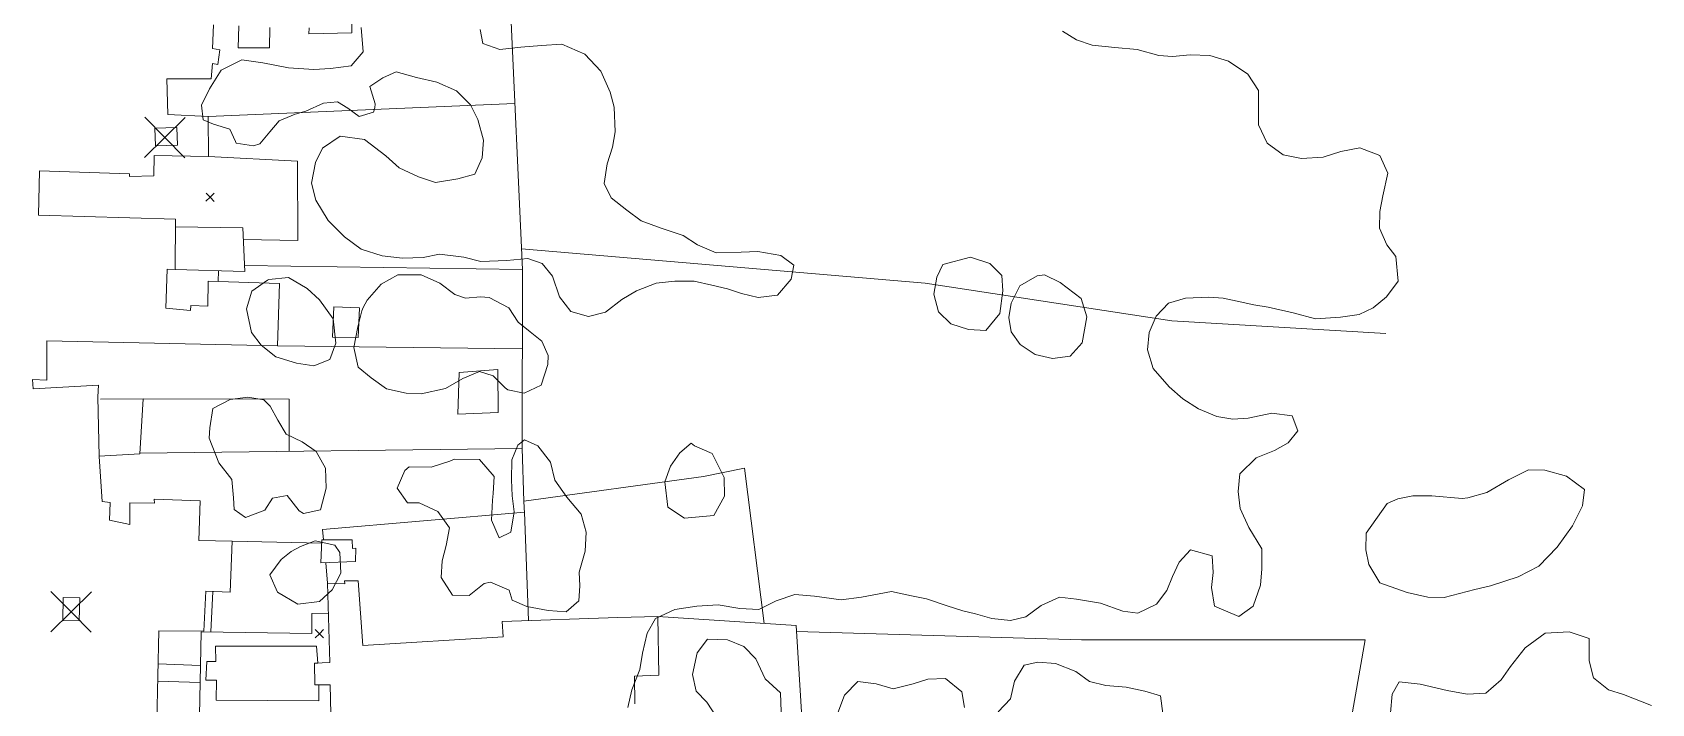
# Model space of a CAD drawing. Header units: metres. Extents: x 4652992 to 4879070, y 2074171 to 2309877.
# Drawn here: x 4654237.1 to 4654350.4, y 2309013.5 to 2309060.4 of the extents above; entities that cross this region are included whole.
import ezdxf

# ---------------------------------------------------------------- set-up
doc = ezdxf.new("R2010")
doc.units = ezdxf.units.M
doc.header["$MEASUREMENT"] = 0
doc.linetypes.add('DGN Style 2', pattern=[66.27138, 39.762828, -26.508552])
for name, color, linetype, lineweight in [('Level 16', 2, 'Continuous', 0), ('Level 27', 30, 'Continuous', 0), ('Level 30', 5, 'Continuous', 0), ('Level 31', 38, 'Continuous', 0), ('Level 35', 4, 'Continuous', 0), ('Level 37', 3, 'Continuous', 0), ('Level 39', 9, 'Continuous', 0), ('Level 40', 1, 'Continuous', 0), ('Level 54', 30, 'DGN Style 2', 0), ('Level 62', 4, 'Continuous', 0), ('Level 63', 3, 'Continuous', 0)]:
    doc.layers.add(name, color=color, linetype=linetype, lineweight=lineweight)

# ---------------------------------------------------------------- blocks, each defined once
blk = doc.blocks.new('COTA_7')
at = {"layer": 'Level 63', "ltscale": 0.2}
for p, q in [((-1.408452, 1.419462, 0.000245), (5e-06, -6e-05, 0.000245)), ((1.419527, 1.408397, 0.000245), (5e-06, -6e-05, 0.000245)), ((5e-06, -6e-05, 0.000245), (-1.419517, -1.408517, 0.000245)), ((5e-06, -6e-05, 0.000245), (1.408462, -1.419582, 0.000245))]:
    blk.add_line(p, q, dxfattribs=at)
blk = doc.blocks.new('COTA_10')
at = {"layer": 'Level 39'}
for p, q in [((-1.408444, 1.419518, 3.9e-05), (1.3e-05, -4e-06, 3.9e-05)), ((1.419535, 1.408453, 3.9e-05), (1.3e-05, -4e-06, 3.9e-05)), ((1.3e-05, -4e-06, 3.9e-05), (-1.419509, -1.408461, 3.9e-05)), ((1.3e-05, -4e-06, 3.9e-05), (1.40847, -1.419526, 3.9e-05))]:
    blk.add_line(p, q, dxfattribs=at)
blk = doc.blocks.new('COTA_5')
at = {"layer": 'Level 63', "ltscale": 0.2}
for p, q in [((-0.000225, 0.00018, -9e-05), (-1.419747, -1.408277, -9e-05)), ((-1.408682, 1.419702, -9e-05), (-0.000225, 0.00018, -9e-05)), ((1.419297, 1.408637, -9e-05), (-0.000225, 0.00018, -9e-05)), ((-0.000225, 0.00018, -9e-05), (1.408232, -1.419342, -9e-05))]:
    blk.add_line(p, q, dxfattribs=at)

msp = doc.modelspace()

# ---------------------------------------------------------------- linework, layer by layer
at = {"layer": 'Level 16', "elevation": 1318.802693, "flags": 128}
msp.add_lwpolyline([(4654257.137517, 2309014.794589), (4654257.129831, 2309013.663954), (4654249.963187, 2309013.700016), (4654249.981858, 2309015.10107), (4654249.236942, 2309015.116841), (4654249.306343, 2309016.404757), (4654249.934625, 2309016.420702), (4654249.905277, 2309017.477546), (4654256.981593, 2309017.495064), (4654257.059485, 2309016.305247), (4654256.829663, 2309016.296264), (4654256.854953, 2309014.794502)], close=True, dxfattribs=at)
at = {"layer": 'Level 27'}
msp.add_polyline3d([(4654248.784209, 2309012.627125, 1318.883943), (4654248.906269, 2309018.49564, 1318.846443), (4654256.653853, 2309018.383382, 1318.846443), (4654256.643449, 2309019.777041, 1318.846443), (4654257.809382, 2309019.809556, 1318.846443)], dxfattribs=at)
at = {"layer": 'Level 30', "color": 1}
for points in [[(4654259.483787, 2309063.031294, 1316.730818), (4654259.459826, 2309060.39711, 1316.849568), (4654256.437871, 2309060.342491, 1316.712068), (4654256.458103, 2309060.750556, 1316.699568)], [(4654249.765653, 2309060.958756, 1317.293318), (4654249.695044, 2309059.310545, 1317.293318), (4654250.209994, 2309059.207303, 1317.324568), (4654250.077742, 2309058.193242, 1317.262068), (4654249.69303, 2309058.261781, 1317.262068), (4654249.611431, 2309057.195744, 1317.452693), (4654246.496032, 2309057.189978, 1317.352693), (4654246.56689, 2309054.679592, 1318.115193), (4654249.405177, 2309054.55265, 1316.283943), (4654249.41013, 2309051.741022, 1316.265193), (4654245.609122, 2309051.813292, 1317.408943), (4654245.600719, 2309050.389239, 1317.146443), (4654243.895653, 2309050.342461, 1317.071443), (4654243.896277, 2309050.534269, 1317.071443), (4654237.590097, 2309050.744526, 1317.083943), (4654237.518849, 2309047.647567, 1317.246443), (4654247.116066, 2309047.364386, 1317.446443), (4654247.087626, 2309043.833262, 1318.171443), (4654246.527866, 2309043.856962, 1317.783943), (4654246.428767, 2309041.136289, 1317.880818), (4654248.162707, 2309040.977948, 1317.690193), (4654248.184515, 2309041.329185, 1317.687068), (4654249.368684, 2309041.267811, 1318.118318), (4654249.387953, 2309043.022645, 1318.124568), (4654254.390471, 2309042.870478, 1318.505818), (4654254.247531, 2309038.508761, 1318.462068), (4654238.1169, 2309038.86316, 1317.849568), (4654238.117281, 2309036.099102, 1317.768318), (4654237.097124, 2309036.152891, 1317.849568), (4654237.143805, 2309035.486129, 1317.880818), (4654241.712648, 2309035.74134, 1318.005818), (4654241.675279, 2309034.942025, 1319.080818), (4654241.778144, 2309030.760396, 1318.149568), (4654241.969881, 2309027.613373, 1318.005818), (4654242.530526, 2309027.534624, 1318.005818), (4654242.4942, 2309026.303277, 1317.493318), (4654243.906795, 2309026.000617, 1317.743318), (4654243.921516, 2309027.509716, 1317.843318), (4654245.6304, 2309027.498561, 1318.624568), (4654245.621898, 2309027.772479, 1318.624568), (4654248.844031, 2309027.669495, 1318.893318), (4654248.74195, 2309024.888636, 1320.962068), (4654251.072397, 2309024.839997, 1320.830818), (4654250.946349, 2309021.261553, 1320.812068), (4654249.23861, 2309021.340489, 1321.024568), (4654249.088757, 2309018.529015, 1321.124568), (4654245.935083, 2309018.56313, 1323.830818), (4654245.801275, 2309012.219636, 1323.905818)], [(4654253.715488, 2309060.773646, 1316.480818), (4654253.680526, 2309059.351498, 1316.480818), (4654251.498814, 2309059.350826, 1316.505818), (4654251.533251, 2309060.896804, 1316.580818)], [(4654258.014961, 2309011.730964, 1320.255818), (4654257.936596, 2309014.794834, 1320.674568), (4654256.854953, 2309014.794502, 1320.680818), (4654256.829663, 2309016.296264, 1320.674568), (4654257.906812, 2309016.338366, 1320.680818), (4654257.750474, 2309021.908287, 1319.937068), (4654258.957157, 2309021.854718, 1319.818318), (4654258.947764, 2309022.060773, 1319.818318), (4654259.890065, 2309022.050044, 1319.755818), (4654260.225823, 2309017.543685, 1319.830818), (4654270.037485, 2309018.133414, 1321.693318), (4654269.959427, 2309019.213018, 1321.693318), (4654278.071847, 2309019.497735, 1321.568318), (4654278.071847, 2309019.497735, 1319.062068), (4654280.868228, 2309019.554775, 1317.124568), (4654280.941802, 2309015.457453, 1317.215193), (4654279.218277, 2309015.388087, 1318.324568), (4654279.245718, 2309013.450302, 1321.377693)]]:
    msp.add_polyline3d(points, dxfattribs=at)
for points in [[(4654247.244372, 2309052.554173, 1316.237844), (4654245.706272, 2309052.496397, 1316.275344), (4654245.659995, 2309053.728395, 1317.619094), (4654247.198095, 2309053.78617, 1316.594094)], [(4654239.225922, 2309019.2766, 1321.621443), (4654239.259695, 2309020.88951, 1321.527693), (4654240.407732, 2309020.865471, 1321.530818), (4654240.373705, 2309019.252567, 1321.624568)]]:
    msp.add_3dface(points, dxfattribs=at)
at = {"layer": 'Level 31'}
for points in [[(4654241.86102, 2309034.774868, 1318.4), (4654244.85788, 2309034.789988, 1318.4), (4654244.609222, 2309030.952273, 1318.45), (4654241.777338, 2309030.793193, 1318.156872)], [(4654259.700139, 2309023.424682, 1319.671443), (4654257.286112, 2309023.312383, 1319.733943), (4654257.340854, 2309024.938547, 1319.733943), (4654259.468458, 2309024.93458, 1319.658943), (4654259.486864, 2309024.330103, 1319.621443), (4654259.724164, 2309024.347669, 1319.621443), (4654259.700139, 2309023.424682, 1319.671443)]]:
    msp.add_polyline3d(points, dxfattribs=at)
for points in [[(4654258.089775, 2309039.119121, 1318.652693), (4654258.181731, 2309041.22761, 1318.708943), (4654259.977261, 2309041.157732, 1318.677693), (4654259.89102, 2309039.075306, 1318.565193)], [(4654269.68545, 2309033.830269, 1318.084375), (4654269.66522, 2309036.837288, 1318.08125), (4654266.965335, 2309036.634358, 1318.08125), (4654266.875081, 2309033.719342, 1318.259375)]]:
    msp.add_3dface(points, dxfattribs=at)
at = {"layer": 'Level 35'}
for p, q in [((4654250.10041, 2309043.000973, 1318.178866), (4654250.122831, 2309043.755945, 1318.1442)), ((4654251.072397, 2309024.839997, 1320.574568), (4654257.332991, 2309024.70495, 1320.574568)), ((4654257.750474, 2309021.908287, 1319.624568), (4654257.632797, 2309023.328511, 1319.624568))]:
    msp.add_line(p, q, dxfattribs=at)
at = {"layer": 'Level 35', "extrusion": (-0.0458101182151257, -0.008312966490988, 0.9989155758407394), "elevation": -231089.465683, "flags": 128}
msp.add_lwpolyline([(-1440916.461552, 4986381.053063), (-1440914.621191, 4986391.111822), (-1440911.030951, 4986390.44062)], dxfattribs=at)
at = {"layer": 'Level 35', "extrusion": (0.0881596182934716, 0.0147131136192111, 0.9959976937673989), "elevation": 445601.570054, "flags": 128}
msp.add_lwpolyline([(1511353.523437, -4950880.756964), (1511364.472843, -4950881.176526), (1511364.356724, -4950878.239592)], dxfattribs=at)
at = {"layer": 'Level 35'}
for points in [[(4654247.087626, 2309043.833262, 1318.171443), (4654251.961777, 2309043.709102, 1318.127693), (4654251.828635, 2309046.749729, 1317.415193), (4654247.111754, 2309046.828948, 1317.556378)], [(4654257.457734, 2309024.938329, 1319.568318), (4654257.396579, 2309025.660576, 1319.543318), (4654271.523341, 2309026.872169, 1318.293318), (4654271.811734, 2309019.278027, 1318.255818)], [(4654280.868228, 2309019.554775, 1315.587068), (4654290.548766, 2309018.939963, 1313.199568), (4654291.081001, 2309010.234018, 1312.574568), (4654289.241938, 2309010.193342, 1312.574568)]]:
    msp.add_polyline3d(points, dxfattribs=at)
at = {"layer": 'Level 37'}
for p, q in [((4654249.405176, 2309054.552649, 1316.768319), (4654270.861995, 2309055.452373, 1316.369094)), ((4654254.247531, 2309038.50876, 1317.949568), (4654271.377837, 2309038.299241, 1317.691862))]:
    msp.add_line(p, q, dxfattribs=at)
at = {"layer": 'Level 37', "extrusion": (0.0599271605757985, 0.0423694436660433, 0.9973031463245028), "elevation": 378063.45126, "flags": 128}
msp.add_lwpolyline([(-801484.197357, -5119433.197816), (-801490.846814, -5119442.054327), (-801506.736875, -5119431.835276)], dxfattribs=at)
at = {"layer": 'Level 37', "extrusion": (0.028703286915953, 0.0378259234174256, 0.9988720242542783), "elevation": 222250.598156, "flags": 128}
msp.add_lwpolyline([(-2311864.371517, -4647553.883865), (-2311856.813216, -4647563.887348), (-2311841.15245, -4647552.348426)], dxfattribs=at)
at = {"layer": 'Level 37', "extrusion": (0.0275365942127536, 0.0009493576781396, 0.9996203452807275), "elevation": 131672.090394, "flags": 128}
msp.add_lwpolyline([(2147290.180865, -4729234.698453), (2147293.862288, -4729234.698453), (2147294.470052, -4729207.938471)], dxfattribs=at)
at = {"layer": 'Level 37', "extrusion": (0.2882281014317312, 0.011075161989922, 0.9574977296745705), "elevation": 1368326.39767, "flags": 128}
msp.add_lwpolyline([(2128617.684723, -4537691.918035), (2128616.447646, -4537678.743755), (2128615.592674, -4537678.743755)], dxfattribs=at)
at = {"layer": 'Level 37'}
for points in [[(4654271.321143, 2309045.285545, 1316.773432), (4654299.578975, 2309042.893878, 1307.923432), (4654316.835865, 2309040.255551, 1300.623432), (4654331.81228, 2309039.376072, 1296.698432)], [(4654290.574186, 2309018.524162, 1313.169718), (4654310.509693, 2309017.943021, 1304.594718), (4654330.348624, 2309017.939738, 1297.269718), (4654328.942489, 2309009.835024, 1297.612068)]]:
    msp.add_polyline3d(points, dxfattribs=at)
at = {"layer": 'Level 40', "color": 3}
for points in [[(4654268.419394, 2309060.639348, 1317.002043), (4654268.620683, 2309059.651476, 1317.414543), (4654269.810854, 2309059.229931, 1318.139543), (4654271.268282, 2309059.390279, 1318.377043), (4654272.719879, 2309059.524087, 1318.727043), (4654274.133183, 2309059.610518, 1318.789543), (4654275.761952, 2309058.900555, 1318.839543), (4654276.868787, 2309057.718803, 1318.827043), (4654277.521132, 2309056.245333, 1318.652043), (4654277.796493, 2309055.213814, 1318.589543), (4654277.887813, 2309053.471437, 1318.414543), (4654277.681251, 2309052.404162, 1317.989543), (4654277.312372, 2309051.232703, 1317.514543), (4654277.094948, 2309049.862091, 1316.977043), (4654277.600868, 2309048.864571, 1316.727043), (4654278.691932, 2309047.991858, 1316.539543), (4654279.699779, 2309047.248111, 1315.864543), (4654281.091361, 2309046.727869, 1314.702043), (4654282.62777, 2309046.232193, 1313.814543), (4654283.626474, 2309045.573767, 1313.164543), (4654284.953128, 2309045.01185, 1312.614543), (4654286.691866, 2309045.056393, 1312.139543), (4654287.847977, 2309045.114528, 1311.952043), (4654289.457659, 2309044.825464, 1311.864543), (4654290.370632, 2309044.157606, 1311.914543), (4654290.18156, 2309043.169949, 1312.064543), (4654289.235883, 2309042.038622, 1312.264543), (4654287.89082, 2309041.882004, 1312.427043), (4654286.724767, 2309042.159448, 1312.564543), (4654285.736006, 2309042.482295, 1312.764543), (4654284.649853, 2309042.742632, 1313.002043), (4654283.403899, 2309043.037183, 1313.402043), (4654282.061352, 2309043.018964, 1314.202043), (4654280.748753, 2309042.883183, 1314.714543), (4654279.37534, 2309042.343611, 1315.152043), (4654278.353994, 2309041.756447, 1315.689543), (4654277.209423, 2309040.862216, 1316.302043), (4654276.000843, 2309040.565227, 1316.714543), (4654274.766549, 2309040.912856, 1316.989543), (4654273.988462, 2309041.94086, 1317.252043), (4654273.495919, 2309043.380116, 1317.439543), (4654272.768583, 2309044.258316, 1317.502043), (4654271.759018, 2309044.613405, 1317.564543), (4654270.307421, 2309044.479597, 1317.552043), (4654268.477122, 2309044.399083, 1317.589543), (4654267.290265, 2309044.708769, 1317.602043), (4654265.577362, 2309044.908782, 1317.802043), (4654264.439539, 2309044.680007, 1318.177043), (4654263.005431, 2309044.625816, 1318.389543), (4654261.564695, 2309044.795346, 1318.427043), (4654260.108187, 2309045.273914, 1318.364543), (4654258.931393, 2309046.137195, 1318.177043), (4654257.786264, 2309047.271572, 1317.939543), (4654256.929993, 2309048.70534, 1317.577043), (4654256.630514, 2309049.88096, 1317.377043), (4654256.918694, 2309051.319785, 1317.352043), (4654257.391593, 2309052.330036, 1317.377043), (4654258.63687, 2309053.174919, 1317.327043), (4654260.343943, 2309052.948366, 1317.139543), (4654261.820336, 2309051.798639, 1317.102043), (4654262.751597, 2309050.96014, 1317.002043), (4654264.119859, 2309050.333741, 1316.877043), (4654265.31586, 2309049.938735, 1316.839543), (4654266.876508, 2309050.188132, 1316.889543), (4654268.064284, 2309050.517363, 1317.352043), (4654268.566332, 2309051.66031, 1317.552043), (4654268.668875, 2309052.888794, 1317.552043), (4654268.262063, 2309054.337481, 1317.514543), (4654267.761972, 2309055.36154, 1317.489543), (4654266.77996, 2309056.349843, 1317.527043), (4654265.405868, 2309056.949704, 1317.627043), (4654263.973478, 2309057.284171, 1317.789543), (4654262.552747, 2309057.671717, 1317.764543), (4654261.625479, 2309057.258923, 1317.752043), (4654260.710668, 2309056.64895, 1317.439543), (4654261.084218, 2309055.429684, 1317.352043), (4654261.052553, 2309055.158588, 1317.364543), (4654260.95596, 2309054.845819, 1317.352043), (4654259.97211, 2309054.556289, 1317.327043), (4654259.180646, 2309055.142557, 1317.277043), (4654258.439934, 2309055.579022, 1317.227043), (4654257.470259, 2309055.48097, 1317.239543), (4654256.230014, 2309054.912885, 1317.252043), (4654255.488383, 2309054.710434, 1317.264543), (4654254.357188, 2309054.257939, 1317.277043), (4654253.712029, 2309053.479082, 1317.227043), (4654253.022746, 2309052.626309, 1317.264543), (4654252.576601, 2309052.499531, 1317.289543), (4654251.360595, 2309052.676519, 1317.327043), (4654251.304013, 2309052.799784, 1317.339543), (4654250.907942, 2309053.662634, 1317.277043), (4654249.759379, 2309054.019696, 1317.139543), (4654249.042784, 2309054.312059, 1317.102043), (4654248.933056, 2309055.335902, 1317.177043), (4654249.494201, 2309056.493985, 1317.227043), (4654250.309226, 2309057.792223, 1317.289543), (4654251.750082, 2309058.511868, 1317.277043), (4654253.211622, 2309058.310097, 1317.339543), (4654255.028544, 2309057.948875, 1317.502043), (4654256.7914, 2309057.849317, 1317.652043), (4654257.947511, 2309057.907452, 1317.839543), (4654259.410768, 2309058.094338, 1318.014543), (4654260.241565, 2309059.083537, 1318.377043), (4654260.111952, 2309060.778538, 1318.639543)], [(4654278.755624, 2309013.186254, 1318.91947), (4654279.033151, 2309014.437016, 1318.50697), (4654279.5989, 2309015.849212, 1318.18197), (4654279.799256, 2309017.004962, 1317.98197), (4654280.106307, 2309018.388784, 1317.59447), (4654280.702397, 2309019.432152, 1317.11947), (4654282.048619, 2309020.064474, 1316.58197), (4654283.585837, 2309020.29366, 1316.10697), (4654285.093531, 2309020.389786, 1315.75697), (4654286.604789, 2309020.122803, 1315.34447), (4654287.93727, 2309020.061236, 1315.00697), (4654289.137803, 2309020.668923, 1314.70697), (4654290.442691, 2309021.114961, 1314.24447), (4654291.816914, 2309020.988733, 1313.90697), (4654293.693973, 2309020.727252, 1313.41947), (4654295.112278, 2309020.926087, 1313.03197), (4654297.217286, 2309021.312751, 1312.46947), (4654298.609632, 2309021.015416, 1312.13197), (4654299.653891, 2309020.792414, 1311.78197), (4654301.117911, 2309020.312536, 1311.19447), (4654302.192102, 2309019.97165, 1310.75697), (4654303.096577, 2309019.750627, 1309.88197), (4654304.230225, 2309019.424918, 1309.10697), (4654305.544991, 2309019.283515, 1308.48197), (4654306.609305, 2309019.530071, 1308.05697), (4654307.684611, 2309020.331738, 1307.44447), (4654308.965472, 2309020.922271, 1306.59447), (4654310.16723, 2309020.777128, 1306.23197), (4654311.845049, 2309020.502449, 1305.68197), (4654313.404362, 2309019.946474, 1305.44447), (4654314.43956, 2309019.809027, 1305.01947), (4654315.753101, 2309020.420454, 1304.66947), (4654316.47126, 2309021.382009, 1304.34447), (4654316.883075, 2309022.353237, 1303.99447), (4654317.333476, 2309023.371972, 1303.58197), (4654318.141024, 2309024.230818, 1302.99447), (4654319.643629, 2309023.798446, 1302.61947), (4654319.722841, 2309022.63874, 1302.76947), (4654319.605561, 2309021.604613, 1302.94447), (4654319.815905, 2309020.27754, 1303.23197), (4654321.506349, 2309019.554197, 1303.28197), (4654322.51039, 2309020.287464, 1302.88197), (4654323.034397, 2309021.76432, 1302.11947), (4654323.11584, 2309022.889718, 1301.68197), (4654323.122452, 2309024.309826, 1301.48197), (4654322.215935, 2309025.785567, 1301.48197), (4654321.613015, 2309027.112857, 1301.40697), (4654321.45938, 2309028.316328, 1301.25697), (4654321.591218, 2309029.542456, 1301.15697), (4654322.737383, 2309030.663467, 1300.95697), (4654324.000529, 2309031.174164, 1300.86947), (4654324.963236, 2309031.721148, 1300.81947), (4654325.651871, 2309032.549643, 1300.89447), (4654325.242695, 2309033.612575, 1301.29447), (4654323.82673, 2309033.803462, 1301.71947), (4654322.173756, 2309033.431758, 1302.23197), (4654321.097224, 2309033.382922, 1302.48197), (4654319.987604, 2309033.564135, 1302.64447), (4654318.701954, 2309034.089542, 1302.71947), (4654317.597421, 2309034.799254, 1302.71947), (4654316.635422, 2309035.645766, 1302.71947), (4654315.515107, 2309036.916308, 1302.68197), (4654315.132299, 2309038.224466, 1302.63197), (4654315.231456, 2309039.4297, 1302.48197), (4654315.738156, 2309040.575776, 1302.16947), (4654316.58429, 2309041.482128, 1301.91947), (4654317.785231, 2309041.838872, 1301.59447), (4654319.426805, 2309041.906409, 1301.18197), (4654320.42026, 2309041.833621, 1300.95697), (4654321.410967, 2309041.622056, 1300.70697), (4654322.56233, 2309041.376183, 1300.41947), (4654323.564847, 2309041.217841, 1300.08197), (4654325.32615, 2309040.813842, 1299.55697), (4654326.888212, 2309040.396646, 1299.55697), (4654328.621922, 2309040.500252, 1299.55697), (4654329.927219, 2309040.695346, 1299.60697), (4654330.925763, 2309041.151058, 1299.73197), (4654331.855381, 2309041.928091, 1299.85697), (4654332.66252, 2309043.037881, 1300.39447), (4654332.508069, 2309044.74324, 1300.98197), (4654331.879189, 2309045.57436, 1301.18197), (4654331.353849, 2309046.745718, 1301.31947), (4654331.387645, 2309047.909164, 1301.39447), (4654331.602967, 2309049.005972, 1301.39447), (4654331.951352, 2309050.576078, 1300.96947), (4654331.384269, 2309051.812096, 1300.51947), (4654329.991516, 2309052.360374, 1299.99447), (4654328.641729, 2309052.091162, 1299.63197), (4654327.408107, 2309051.713525, 1299.55697), (4654325.900413, 2309051.617398, 1299.48197), (4654324.609266, 2309051.865249, 1299.41947), (4654323.501577, 2309052.687128, 1299.38197), (4654322.886848, 2309053.961193, 1299.36947), (4654322.897024, 2309055.018191, 1299.44447), (4654322.885922, 2309056.358463, 1299.64447), (4654322.134564, 2309057.522341, 1299.86947), (4654320.791798, 2309058.422293, 1300.04447), (4654319.476623, 2309058.81464, 1300.28197), (4654318.111462, 2309058.855313, 1300.56947), (4654316.883337, 2309058.755231, 1300.91947), (4654315.916657, 2309058.822301, 1301.26947), (4654314.408147, 2309059.228062, 1301.61947), (4654312.840588, 2309059.367703, 1302.18197), (4654311.252158, 2309059.539674, 1302.56947), (4654310.157096, 2309059.912889, 1302.81947), (4654309.168728, 2309060.514176, 1303.03197)], [(4654302.731758, 2309044.699717, 1308.870793), (4654304.087434, 2309044.271147, 1308.883293), (4654304.932433, 2309043.424499, 1308.970793), (4654305.003046, 2309042.3549, 1309.170793), (4654304.790981, 2309040.762981, 1309.283293), (4654303.805945, 2309039.586061, 1309.283293), (4654302.59312, 2309039.651091, 1309.270793), (4654301.370611, 2309040.051193, 1309.220793), (4654300.493127, 2309040.877036, 1309.145793), (4654300.179586, 2309042.109569, 1308.983293), (4654300.389632, 2309043.313418, 1308.845793), (4654300.807497, 2309044.195338, 1308.770793), (4654302.731758, 2309044.699717, 1308.870793)], [(4654255.020749, 2309043.277619, 1319.989543), (4654256.332687, 2309042.506005, 1319.939543), (4654257.17631, 2309041.725339, 1319.789543), (4654258.147063, 2309040.399021, 1319.577043), (4654258.322159, 2309038.697005, 1319.489543), (4654257.907531, 2309037.557655, 1319.389543), (4654256.79505, 2309037.113236, 1319.352043), (4654255.5726, 2309037.292667, 1319.339543), (4654254.133894, 2309037.736628, 1319.452043), (4654253.106858, 2309038.556499, 1319.539543), (4654252.422846, 2309039.43949, 1319.627043), (4654252.073377, 2309041.096912, 1319.652043), (4654252.452763, 2309042.32566, 1319.664543), (4654253.555282, 2309043.099669, 1319.664543), (4654253.645329, 2309043.134998, 1319.652043), (4654255.020749, 2309043.277619, 1319.989543)], [(4654261.503705, 2309042.819708, 1321.602043), (4654262.661948, 2309043.472652, 1321.102043), (4654264.308429, 2309043.475469, 1320.727043), (4654265.608005, 2309042.897516, 1320.427043), (4654266.666964, 2309042.098111, 1319.802043), (4654267.403939, 2309041.831431, 1319.489543), (4654268.442054, 2309041.936997, 1319.064543), (4654269.06186, 2309041.88638, 1318.927043), (4654270.437642, 2309041.155696, 1318.489543), (4654271.098772, 2309040.168442, 1318.364543), (4654271.933354, 2309039.471574, 1318.352043), (4654272.753176, 2309038.832437, 1318.327043), (4654273.193249, 2309037.837857, 1318.352043), (4654273.160768, 2309037.189879, 1318.402043), (4654272.709418, 2309035.758207, 1318.552043), (4654271.515931, 2309035.194661, 1318.652043), (4654270.357326, 2309035.415021, 1318.677043), (4654270.170592, 2309035.564089, 1318.677043), (4654269.33841, 2309036.396886, 1318.839543), (4654268.39182, 2309036.708371, 1319.164543), (4654267.215495, 2309036.223022, 1319.889543), (4654265.993406, 2309035.529148, 1320.589543), (4654264.293043, 2309035.155811, 1320.902043), (4654263.257327, 2309035.186174, 1320.902043), (4654261.868625, 2309035.483005, 1320.902043), (4654260.803945, 2309036.256345, 1320.914543), (4654259.902198, 2309037.022147, 1320.914543), (4654259.600333, 2309038.39651, 1320.839543), (4654259.86255, 2309039.841321, 1320.689543), (4654260.16093, 2309040.950943, 1320.664543), (4654260.238615, 2309041.179933, 1320.664543), (4654260.515955, 2309041.693708, 1320.664543), (4654261.503705, 2309042.819708, 1321.602043)], [(4654309.009349, 2309042.941425, 1307.595793), (4654310.490924, 2309041.819938, 1307.520793), (4654310.878514, 2309040.543824, 1307.495793), (4654310.560519, 2309038.724801, 1307.545793), (4654309.708046, 2309037.769291, 1307.658293), (4654308.475043, 2309037.616635, 1307.733293), (4654307.255762, 2309037.905047, 1307.733293), (4654306.210003, 2309038.600363, 1307.733293), (4654305.595625, 2309039.480959, 1307.720793), (4654305.427557, 2309040.488142, 1307.695793), (4654305.590792, 2309041.479998, 1307.645793), (4654306.19711, 2309042.710131, 1307.595793), (4654307.408123, 2309043.39474, 1307.520793), (4654307.928482, 2309043.477747, 1307.558293), (4654309.009349, 2309042.941425, 1307.595793)], [(4654249.731831, 2309034.129448, 1321.370793), (4654250.933055, 2309034.743068, 1321.220793), (4654252.173914, 2309034.913122, 1321.108293), (4654253.282858, 2309034.73064, 1320.945793), (4654253.731548, 2309034.281281, 1320.858293), (4654254.281202, 2309033.293675, 1320.745793), (4654254.862678, 2309032.326466, 1320.445793), (4654255.976059, 2309031.789517, 1320.258293), (4654256.950775, 2309031.119024, 1320.170793), (4654257.596956, 2309029.947638, 1320.008293), (4654257.646526, 2309028.550167, 1319.908293), (4654257.258595, 2309027.028597, 1319.908293), (4654256.079066, 2309026.763862, 1319.895793), (4654255.76779, 2309026.966319, 1319.895793), (4654254.936367, 2309028.041304, 1319.933293), (4654253.910258, 2309027.852574, 1320.008293), (4654253.371411, 2309027.015889, 1320.108293), (4654251.998637, 2309026.4933, 1320.158293), (4654251.215914, 2309027.041201, 1320.145793), (4654251.177532, 2309027.865213, 1320.120793), (4654251.04725, 2309029.143954, 1320.345793), (4654250.154498, 2309030.313621, 1320.458293), (4654249.465307, 2309032.03807, 1320.495793), (4654249.514387, 2309032.761818, 1320.433293), (4654249.731831, 2309034.129448, 1321.370793)], [(4654272.45371, 2309031.505806, 1317.470793), (4654273.35922, 2309030.368781, 1317.302043), (4654273.661257, 2309029.114516, 1317.214543), (4654274.499861, 2309027.923407, 1317.227043), (4654275.486383, 2309026.71378, 1317.258293), (4654275.844042, 2309025.460273, 1317.458293), (4654275.772684, 2309024.134157, 1317.758293), (4654275.366012, 2309022.660667, 1318.245793), (4654275.40721, 2309021.721128, 1318.858293), (4654275.340753, 2309020.667711, 1319.295793), (4654274.455666, 2309019.898654, 1319.433293), (4654273.179268, 2309019.979673, 1319.383293), (4654271.700662, 2309020.268132, 1319.283293), (4654270.668325, 2309020.707639, 1318.883293), (4654270.46442, 2309021.408185, 1318.970793), (4654269.154272, 2309021.961782, 1318.970793), (4654268.719505, 2309021.863027, 1318.970793), (4654267.653611, 2309021.023092, 1319.208293), (4654266.502967, 2309021.049875, 1319.258293), (4654265.701492, 2309022.288684, 1319.108293), (4654265.764649, 2309023.452304, 1318.920793), (4654266.058764, 2309024.539216, 1318.920793), (4654266.276428, 2309025.779332, 1318.895793), (4654265.478252, 2309026.907937, 1318.833293), (4654264.153304, 2309027.519445, 1318.820793), (4654263.356073, 2309027.525487, 1318.920793), (4654262.613799, 2309028.532653, 1318.858293), (4654263.164325, 2309029.783793, 1318.745793), (4654263.470038, 2309030.046988, 1318.745793), (4654265.006146, 2309030.019994, 1318.520793), (4654266.307148, 2309030.426464, 1318.458293), (4654266.642461, 2309030.573837, 1318.433293), (4654268.374177, 2309030.55981, 1318.308293), (4654269.403312, 2309029.354496, 1318.270793), (4654269.334404, 2309028.16473, 1318.370793), (4654269.28925, 2309027.709005, 1318.395793), (4654269.226942, 2309026.298832, 1318.570793), (4654269.753908, 2309025.06391, 1318.770793), (4654270.584791, 2309025.461299, 1318.795793), (4654270.816405, 2309026.890058, 1318.570793), (4654270.678205, 2309028.014564, 1318.408293), (4654270.618907, 2309029.122217, 1318.333293), (4654270.654914, 2309030.538009, 1318.108293), (4654271.069034, 2309031.544538, 1317.920793), (4654271.540754, 2309031.936522, 1317.833293), (4654272.45371, 2309031.505806, 1317.470793)], [(4654283.420123, 2309031.510562, 1316.383293), (4654284.655971, 2309030.97169, 1316.395793), (4654285.499843, 2309029.279767, 1316.433293), (4654285.51872, 2309027.983971, 1316.433293), (4654284.778567, 2309026.63046, 1316.420793), (4654282.718462, 2309026.438445, 1316.308293), (4654281.561009, 2309027.207927, 1316.245793), (4654281.344163, 2309028.985767, 1316.170793), (4654281.750985, 2309030.080679, 1316.095793), (4654282.398702, 2309031.014188, 1316.058293), (4654283.185005, 2309031.698215, 1316.045793), (4654283.420123, 2309031.510562, 1316.383293)], [(4654330.432175, 2309025.391008, 1301.033293), (4654330.398472, 2309024.235025, 1300.858293), (4654330.612582, 2309023.192239, 1300.783293), (4654331.387947, 2309021.918699, 1300.758293), (4654333.296068, 2309021.233873, 1300.783293), (4654334.731278, 2309020.927085, 1300.783293), (4654335.894473, 2309020.900002, 1300.708293), (4654338.019225, 2309021.442836, 1300.558293), (4654339.134756, 2309021.702891, 1300.458293), (4654341.058614, 2309022.344059, 1300.308293), (4654342.504069, 2309023.087489, 1300.208293), (4654343.801042, 2309024.416558, 1300.108293), (4654344.855695, 2309025.908204, 1300.083293), (4654345.556224, 2309027.309378, 1300.083293), (4654345.696239, 2309028.442636, 1300.083293), (4654344.454943, 2309029.372653, 1300.008293), (4654342.93688, 2309029.807931, 1299.933293), (4654341.773686, 2309029.835014, 1299.858293), (4654340.393117, 2309029.133104, 1299.858293), (4654338.859317, 2309028.242388, 1299.883293), (4654337.549128, 2309027.857774, 1299.933293), (4654337.153577, 2309027.831546, 1299.983293), (4654335.021845, 2309028.010272, 1300.058293), (4654333.687453, 2309028.01856, 1300.083293), (4654332.636807, 2309027.800025, 1300.183293), (4654331.893367, 2309027.460433, 1300.183293), (4654330.432175, 2309025.391008, 1301.033293)], [(4654256.878623, 2309024.853286, 1320.845793), (4654258.249166, 2309024.547013, 1320.752043), (4654258.615738, 2309024.033281, 1320.745793), (4654258.669563, 2309022.592952, 1320.852043), (4654258.071739, 2309021.427856, 1320.883293), (4654257.193703, 2309020.608362, 1320.883293), (4654255.67559, 2309020.429045, 1320.789543), (4654254.256418, 2309021.262805, 1320.614543), (4654253.715615, 2309022.480532, 1320.558293), (4654254.514166, 2309023.561941, 1320.558293), (4654255.198685, 2309024.123383, 1320.583293), (4654255.847821, 2309024.461045, 1320.614543), (4654256.878623, 2309024.853286, 1320.845793)], [(4654350.399699, 2309013.340256, 1302.41947), (4654348.426641, 2309014.098444, 1302.44447), (4654347.37432, 2309014.435512, 1302.31947), (4654346.322175, 2309015.277317, 1301.94447), (4654346.023601, 2309016.462847, 1301.51947), (4654346.036108, 2309018.030582, 1300.66947), (4654344.619068, 2309018.501682, 1300.11947), (4654342.96264, 2309018.406997, 1299.99447), (4654341.545071, 2309017.363888, 1299.96947), (4654340.522079, 2309016.068193, 1300.06947), (4654339.863982, 2309015.143204, 1300.24447), (4654338.805232, 2309014.191668, 1300.46947), (4654337.495643, 2309014.13503, 1300.74447), (4654336.084504, 2309014.380525, 1300.91947), (4654334.212997, 2309014.836579, 1301.24447), (4654332.724088, 2309014.986523, 1301.61947), (4654332.251389, 2309014.134083, 1301.96947), (4654332.125353, 2309012.814954, 1302.31947)], [(4654289.489484, 2309012.900892, 1314.31947), (4654289.4457, 2309014.22027, 1314.33197), (4654288.373441, 2309015.20182, 1314.54447), (4654287.728778, 2309016.59377, 1314.84447), (4654286.885692, 2309017.470634, 1315.09447), (4654285.728016, 2309017.940839, 1315.31947), (4654284.336079, 2309017.98723, 1315.61947), (4654283.61792, 2309017.025676, 1316.03197), (4654283.281344, 2309015.508794, 1316.60697), (4654283.553893, 2309014.335674, 1317.03197), (4654284.280814, 2309013.567236, 1317.13197), (4654285.246787, 2309012.10667, 1316.69447)], [(4654316.187858, 2309012.774047, 1304.50697), (4654316.040128, 2309014.004131, 1304.90697), (4654314.93916, 2309014.350734, 1305.15697), (4654313.627142, 2309014.630915, 1305.45697), (4654312.220239, 2309014.736249, 1305.70697), (4654311.074781, 2309015.008734, 1305.90697), (4654310.110033, 2309015.716468, 1306.38197), (4654308.690504, 2309016.270465, 1306.79447), (4654307.450161, 2309016.368102, 1307.08197), (4654306.50476, 2309016.151898, 1307.36947), (4654305.810629, 2309015.045848, 1307.90697), (4654305.533101, 2309013.795086, 1308.34447), (4654304.686968, 2309012.888733, 1309.08197)], [(4654302.316133, 2309013.199914, 1309.10697), (4654302.138878, 2309014.296938, 1309.36947), (4654301.001257, 2309015.2367, 1310.06947), (4654299.752261, 2309015.168948, 1310.51947), (4654298.729689, 2309014.857732, 1310.91947), (4654297.335412, 2309014.514402, 1311.55697), (4654296.148212, 2309014.851547, 1312.06947), (4654294.866127, 2309015.013845, 1312.48197), (4654293.927856, 2309014.071422, 1312.95697), (4654293.382978, 2309012.626896, 1313.15697)]]:
    msp.add_polyline3d(points, dxfattribs=at)
at = {"layer": 'Level 54'}
for p, q in [((4654249.589469, 2309018.485741, 1318.846444), (4654249.734343, 2309021.317574, 1318.752694)), ((4654245.886123, 2309016.242091, 1318.86913), (4654248.857368, 2309016.144482, 1318.861467)), ((4654248.832426, 2309014.94535, 1318.86913), (4654245.860569, 2309015.030633, 1318.86913))]:
    msp.add_line(p, q, dxfattribs=at)
at = {"layer": 'Level 62'}
msp.add_polyline3d([(4654249.41013, 2309051.741022, 1315.371875), (4654255.638234, 2309051.413059, 1315.471875), (4654255.6711, 2309045.881062, 1315.534375), (4654251.864166, 2309045.938286, 1315.428125)], dxfattribs=at)

# ---------------------------------------------------------------- block references
at = {"layer": 'Level 39'}
for p in [(4654246.36615, 2309053.0781, 1315.74065), (4654239.8067, 2309019.89315, 1318.67875)]:
    msp.add_blockref('COTA_10', p, dxfattribs=at)
at = {"layer": 'Level 63', "ltscale": 0.2, "xscale": 0.2, "yscale": 0.2, "zscale": 0.2}
for name, p in [('COTA_5', (4654249.52775, 2309048.89765, 1315.25315)), ('COTA_7', (4654257.17625, 2309018.36195, 1318.86515))]:
    msp.add_blockref(name, p, dxfattribs=at)

doc.saveas('drawing.dxf')
